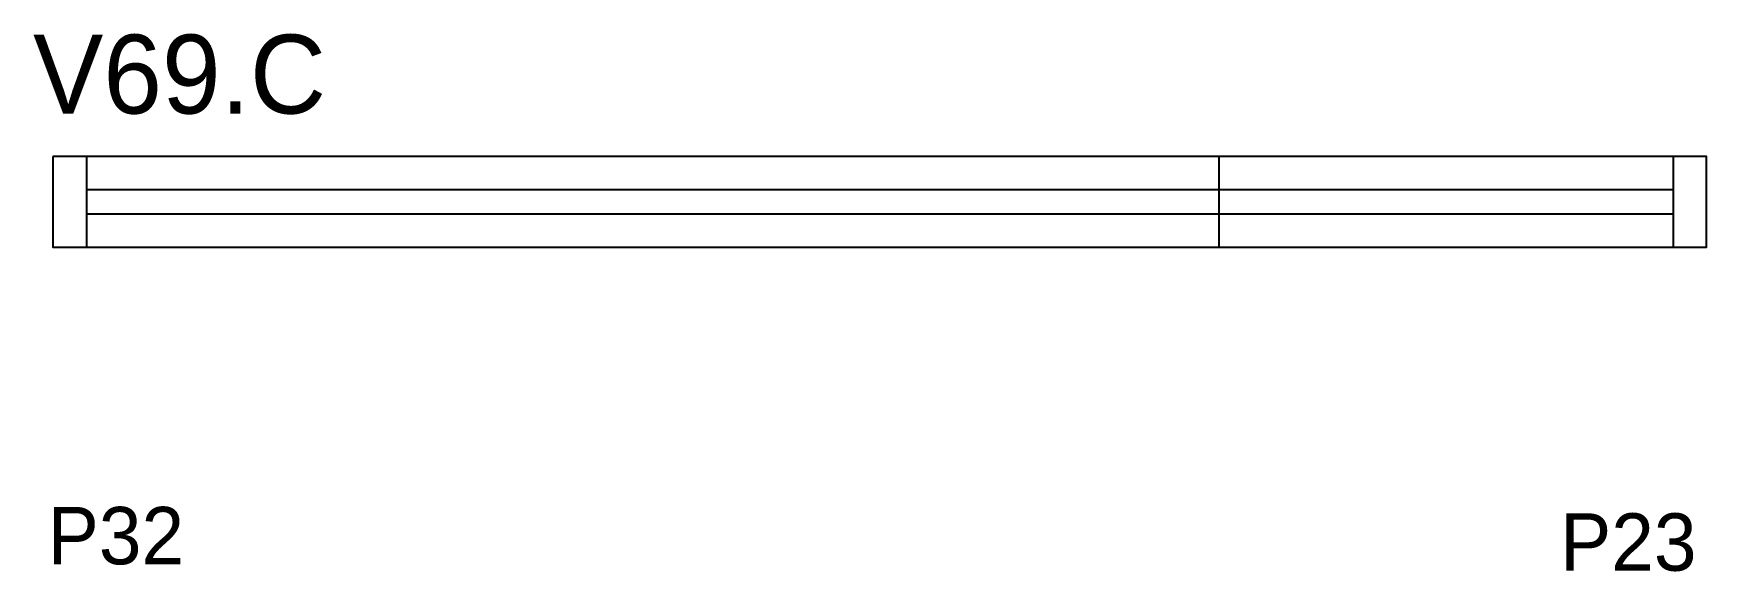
# Model space of a CAD drawing. Header units: metres. Extents: x 5011 to 5361, y -1012 to -899.
import ezdxf

# ---------------------------------------------------------------- set-up
doc = ezdxf.new("R2010")
doc.units = ezdxf.units.M
for name, color, linetype in [('5', 7, 'Continuous'), ('NOMENCLATURA', 7, 'Continuous'), ('Painéis', 7, 'Continuous'), ('SARR_2.2x7', 7, 'Continuous')]:
    doc.layers.add(name, color=color, linetype=linetype)

msp = doc.modelspace()

# ---------------------------------------------------------------- linework, layer by layer
at = {"layer": 'Painéis', "color": 7, "lineweight": 25}
msp.add_line((5258.83, -943.97), (5258.83, -924.97), dxfattribs=at)
msp.add_lwpolyline([(5014.83, -924.97), (5014.83, -943.97), (5360.83, -943.97), (5360.83, -924.97), (5014.83, -924.97)], dxfattribs=at)
at = {"layer": 'SARR_2.2x7', "color": 7, "lineweight": 25}
for p, q in [((5021.83, -924.97), (5021.83, -943.97)), ((5353.83, -924.97), (5353.83, -943.97)), ((5258.83, -931.97), (5021.83, -931.97)), ((5353.83, -931.97), (5258.83, -931.97)), ((5021.83, -936.97), (5258.83, -936.97)), ((5258.83, -936.97), (5353.83, -936.97))]:
    msp.add_line(p, q, dxfattribs=at)

# ---------------------------------------------------------------- texts
at = {"layer": '5', "color": 7, "lineweight": 25}
for s, p in [('P32', (5013.72, -1010.28)), ('P23', (5330.19, -1011.62))]:
    msp.add_text(s, height=12, dxfattribs=at).set_placement(p)
at = {"layer": 'NOMENCLATURA', "color": 7, "lineweight": 25}
msp.add_text('V69.C', height=16.5, dxfattribs=at).set_placement((5010.65, -916))

doc.saveas('drawing.dxf')
